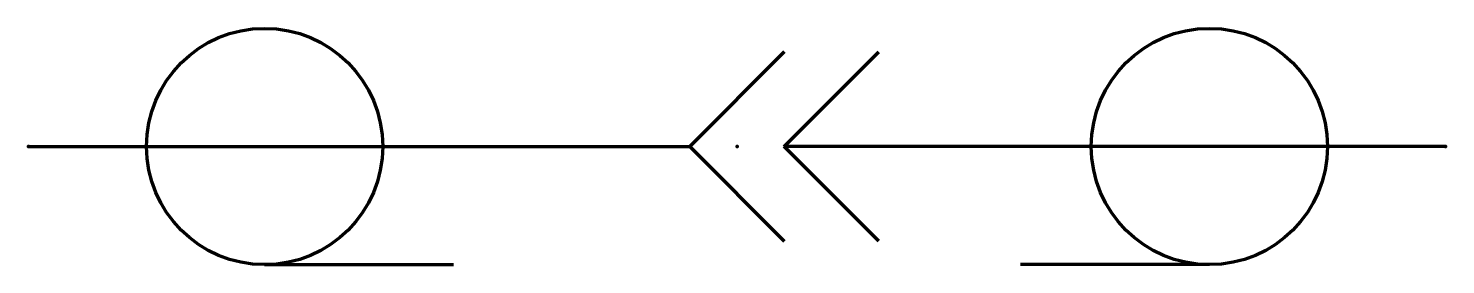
# Model space of a CAD drawing. Header units: millimetres. Extents: x 0 to 30, y -2.5 to 2.5.
import ezdxf

# ---------------------------------------------------------------- set-up
doc = ezdxf.new("R2010")
doc.units = ezdxf.units.MM
doc.layers.get('0').update_dxf_attribs({"linetype": 'CONTINUOUS', "lineweight": 0})

msp = doc.modelspace()

# ---------------------------------------------------------------- linework, layer by layer
at = {"color": 7, "linetype": 'CONTINUOUS', "lineweight": 70}
for p, q in [((16, 2), (14, 0)), ((16, 0), (18, 2)), ((0, 0), (14, 0)), ((14, 0), (16, -2)), ((18, -2), (16, 0)), ((30, 0), (16, 0)), ((5, -2.5), (9, -2.5)), ((25, -2.5), (21, -2.5))]:
    msp.add_line(p, q, dxfattribs=at)
for centre in [(5, 0), (25, 0)]:
    msp.add_circle(centre, 2.5, dxfattribs=at)
for p in [(0, 0), (15, 0), (30, 0)]:
    msp.add_point(p, dxfattribs=at)

doc.saveas('drawing.dxf')
